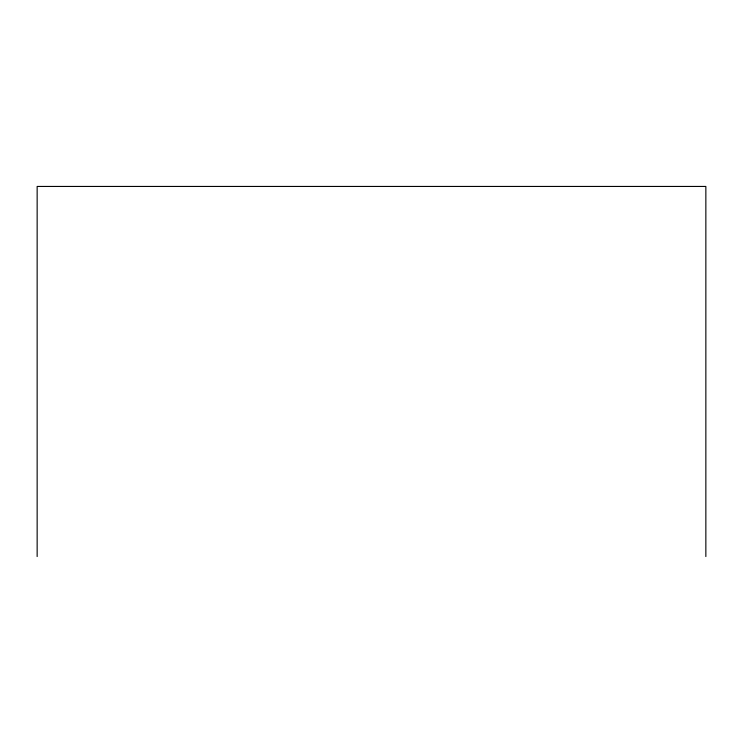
<?xml version="1.0" encoding="UTF-8"?>
<svg xmlns="http://www.w3.org/2000/svg" width="743" height="743" viewBox="0 0 743 743"><rect width="100%" height="100%" fill="white"/><g stroke="black" fill="none" stroke-linecap="round" stroke-linejoin="round"><path stroke-width="1.11" d="M705.85 556.553L705.85 186.447L37.15 186.447L37.15 556.553"/></g></svg>
